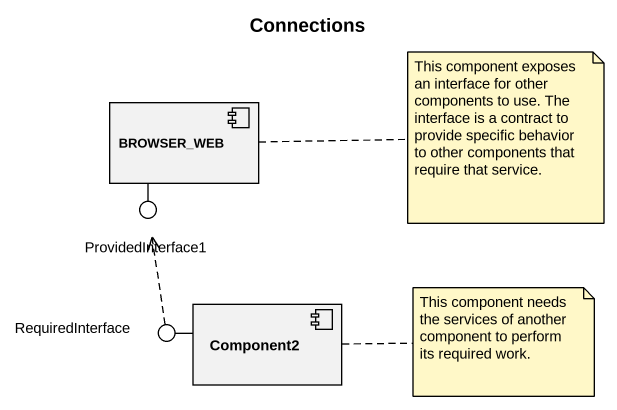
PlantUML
@startuml
title Connections
component BROWSER_WEB
() ProvidedInterface1
component Component2
() RequiredInterface
BROWSER_WEB -- ProvidedInterface1
Component2 -left- RequiredInterface
RequiredInterface .up.> ProvidedInterface1
note right of BROWSER_WEB : This component exposes an interface for other components to use. The interface is a contract to provide specific behavior to other components that require that service.
note right of Component2 : This component needs the services of another component to perform its required work.
@enduml
